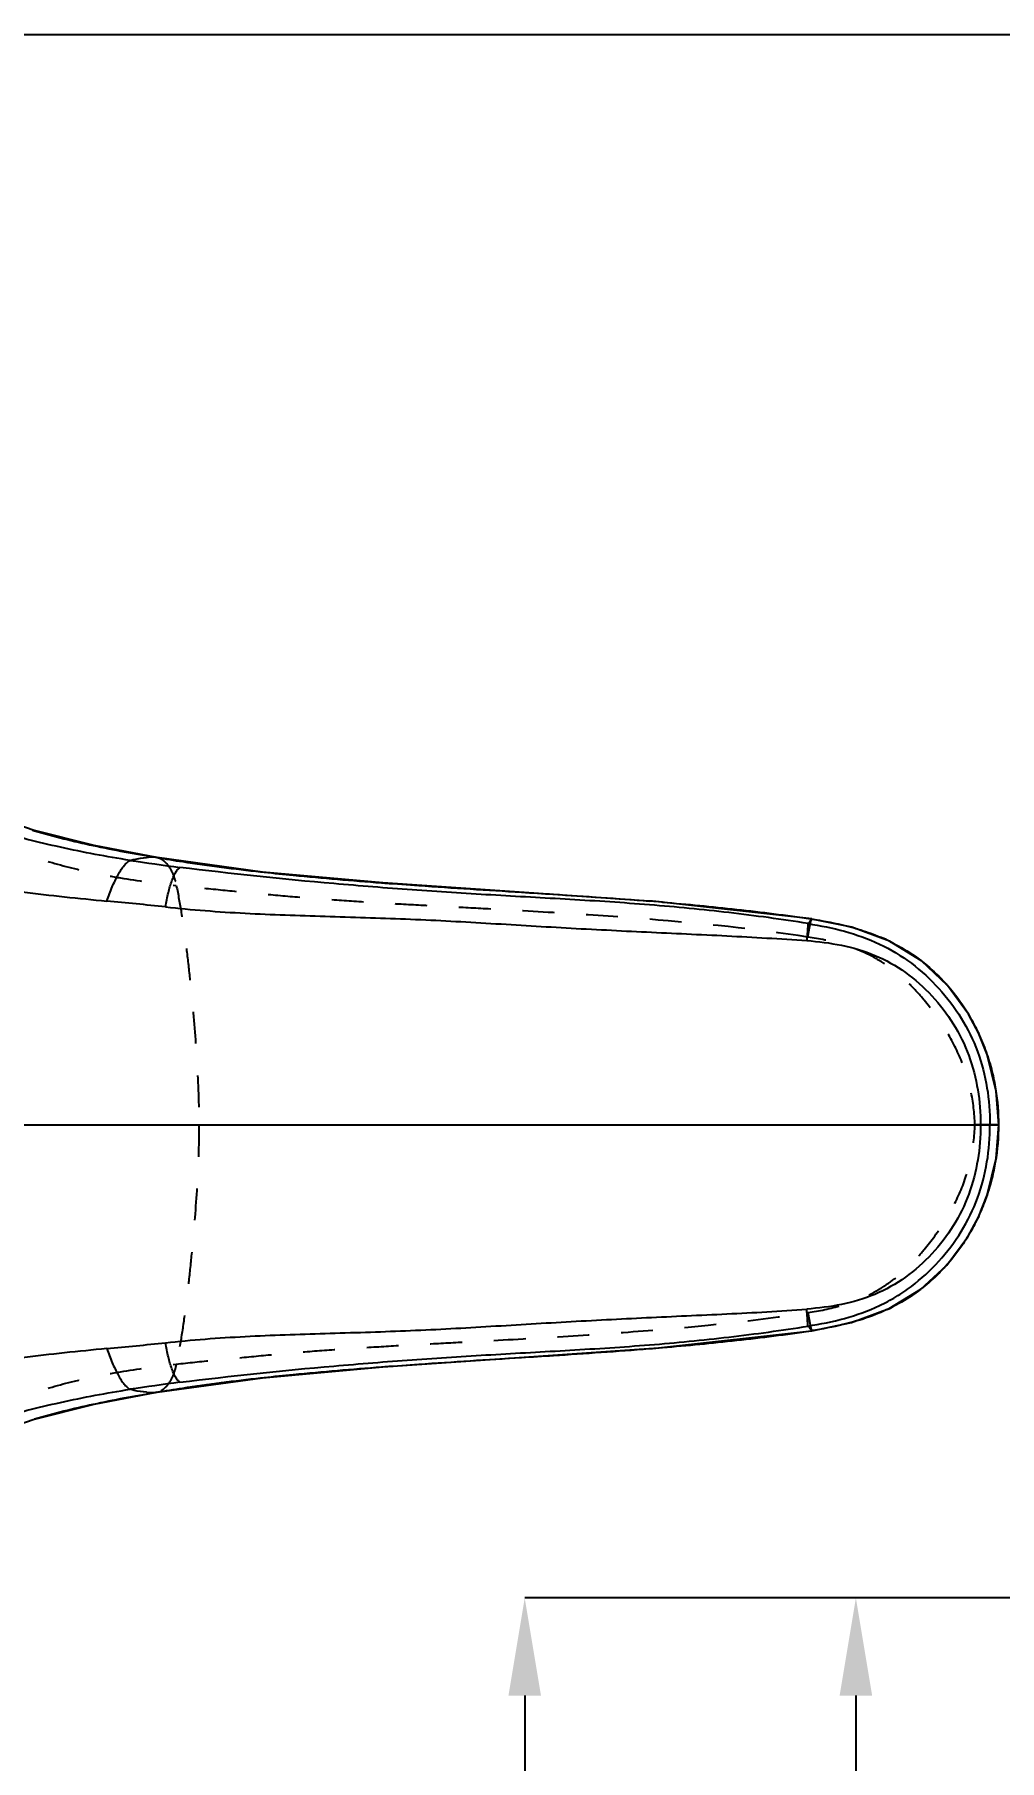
# Model space of a CAD drawing. Header units: millimetres. Extents: x 4 to 4769, y -754 to 1427.
# Drawn here: x 426.4 to 475.9, y 198.4 to 286.9 of the extents above; entities that cross this region are included whole.
import ezdxf

# ---------------------------------------------------------------- set-up
doc = ezdxf.new("R2010")
doc.units = ezdxf.units.MM
doc.header["$LTSCALE"] = 16.335
doc.header["$PDMODE"] = 3
doc.header["$PDSIZE"] = 0.3125
doc.linetypes.add('HIDDEN', pattern=[0.2, 0.1, -0.1])
doc.layers.get('0').update_dxf_attribs({"linetype": 'CONTINUOUS'})
doc.layers.get('Defpoints').update_dxf_attribs({"linetype": 'CONTINUOUS'})
doc.layers.add('DEFAULT_2', color=8, linetype='HIDDEN')
doc.styles.get("Standard").update_dxf_attribs({"font": 'txt', "width": 0.8})
doc.dimstyles.get("Standard").update_dxf_attribs({"dimtxt": 0.15625, "dimasz": 0.1875, "dimexe": 0.125, "dimexo": 0.0625, "dimtad": 0, "dimtih": 1, "dimtoh": 1, "dimdsep": 46, "dimtxsty": 'Standard', "dimcen": 0.09, "dimadec": 0, "dimazin": 0, "dimtp": 0.01, "dimtm": 0.01, "dimtfac": 1, "dimtofl": 0, "dimtmove": 0, "dimatfit": 3, "dimfxl": 0, "dimtolj": 1, "dimarcsym": 0})

# ---------------------------------------------------------------- blocks, each defined once
blk = doc.blocks.new('*D1')
at = {"color": 4, "lineweight": -2, "transparency": 16777216}
for p, q in [((482.016, 206.75), (451.547, 206.75)), ((451.547, 201.75), (451.547, 195.224)), ((451.547, 170.948), (451.547, 180.558)), ((478.936, 165.948), (451.547, 165.948))]:
    blk.add_line(p, q, dxfattribs=at)
at = {"color": 4, "transparency": 16777216}
for points in [[(450.714, 201.75), (452.38, 201.75), (451.547, 206.75)], [(450.714, 170.948), (452.38, 170.948), (451.547, 165.948)]]:
    blk.add_solid(points, dxfattribs=at)
at = {"layer": 'Defpoints', "color": 0, "transparency": 16777216}
for p in [(482.016, 206.75), (451.547, 165.948), (478.936, 165.948)]:
    blk.add_point(p, dxfattribs=at)
at = {"color": 6, "transparency": 16777216, "insert": (451.547, 187.891), "char_height": 5, "attachment_point": 5, "rotation": 90}
blk.add_mtext('\\A1;40.80', dxfattribs=at)
blk = doc.blocks.new('*D2')
at = {"color": 4, "lineweight": -2, "transparency": 16777216}
for p, q in [((490.208, 206.75), (468.529, 206.75)), ((468.529, 201.75), (468.529, 190.852)), ((468.529, 117.75), (468.529, 176.186)), ((469.945, 112.75), (468.529, 112.75))]:
    blk.add_line(p, q, dxfattribs=at)
at = {"color": 4, "transparency": 16777216}
for points in [[(467.696, 201.75), (469.362, 201.75), (468.529, 206.75)], [(467.696, 117.75), (469.362, 117.75), (468.529, 112.75)]]:
    blk.add_solid(points, dxfattribs=at)
at = {"layer": 'Defpoints', "color": 0, "transparency": 16777216}
for p in [(490.208, 206.75), (468.529, 112.75), (469.945, 112.75)]:
    blk.add_point(p, dxfattribs=at)
at = {"color": 6, "transparency": 16777216, "insert": (468.529, 183.519), "char_height": 5, "attachment_point": 5, "rotation": 90}
blk.add_mtext('\\A1;94.00', dxfattribs=at)
blk = doc.blocks.new('*D5')
at = {"color": 4, "lineweight": -2, "transparency": 16777216}
for p, q in [((496.961, 252.75), (533.614, 252.75)), ((533.614, 247.75), (533.614, 177.841)), ((533.614, 117.75), (533.614, 161.174)), ((451.086, 112.75), (533.614, 112.75))]:
    blk.add_line(p, q, dxfattribs=at)
at = {"color": 4, "transparency": 16777216}
for points in [[(532.781, 247.75), (534.447, 247.75), (533.614, 252.75)], [(532.781, 117.75), (534.447, 117.75), (533.614, 112.75)]]:
    blk.add_solid(points, dxfattribs=at)
at = {"layer": 'Defpoints', "color": 0, "transparency": 16777216}
for p in [(496.961, 252.75), (451.086, 112.75), (533.614, 112.75)]:
    blk.add_point(p, dxfattribs=at)
at = {"color": 6, "transparency": 16777216, "insert": (533.614, 169.507), "char_height": 5, "attachment_point": 5, "rotation": 90}
blk.add_mtext('\\A1;140.00', dxfattribs=at)

msp = doc.modelspace()

# ---------------------------------------------------------------- linework, layer by layer
at = {"color": 7, "linetype": 'Continuous'}
for p, q in [((432.616, 244.719), (432.688, 244.712)), ((432.616, 244.719), (432.691, 244.707)), ((432.688, 244.712), (432.692, 244.711)), ((438.104, 243.966), (432.692, 244.711)), ((438.004, 243.977), (438.184, 243.957)), ((444.203, 243.413), (444.372, 243.401)), ((466.224, 241.561), (466.265, 241.555)), ((466.263, 241.557), (466.265, 241.555)), ((471.89, 239.408), (470.261, 240.413)), ((473.223, 238.154), (471.89, 239.408)), ((474.813, 235.727), (474.829, 235.693)), ((475.268, 234.606), (474.813, 235.727)), ((475.728, 232.729), (475.268, 234.606)), ((475.86, 231.005), (475.728, 232.729)), ((368.723, 231.005), (474.921, 231.005)), ((474.921, 231.005), (475.398, 231.005)), ((475.398, 231.005), (475.859, 231.005)), ((474.81, 226.278), (475.268, 227.403)), ((474.263, 225.268), (474.827, 226.312)), ((474.827, 226.313), (474.81, 226.278)), ((473.186, 223.815), (474.263, 225.268)), ((471.856, 222.576), (473.186, 223.815)), ((470.235, 221.584), (471.856, 222.576)), ((468.304, 220.874), (470.235, 221.584)), ((466.224, 220.448), (466.265, 220.454)), ((466.263, 220.453), (468.304, 220.874)), ((466.263, 220.453), (466.265, 220.454)), ((444.205, 218.597), (444.368, 218.609)), ((438.005, 218.033), (438.183, 218.053)), ((429.464, 216.686), (432.688, 217.298)), ((432.616, 217.29), (432.691, 217.303)), ((432.688, 217.298), (432.616, 217.29)), ((432.692, 217.299), (432.688, 217.298))]:
    msp.add_line(p, q, dxfattribs=at)
msp.add_lwpolyline([(298.448, 286.899), (554.281, 286.899), (554.281, 6.022), (298.448, 6.022)], close=True)
for points in [[(432.688, 244.712), (429.464, 245.324), (426.337, 246.111), (423.624, 247.046), (421.295, 248.045), (419.341, 249.011), (417.742, 249.881), (416.535, 250.587), (415.806, 251.046)], [(466.263, 241.557), (458.413, 242.44), (451.029, 242.955), (444.279, 243.409), (438.104, 243.966)], [(470.261, 240.413), (468.318, 241.132), (466.263, 241.556)], [(474.828, 235.694), (474.299, 236.682), (473.223, 238.154)], [(475.268, 227.403), (475.728, 229.281), (475.86, 231.005)], [(432.692, 217.299), (438.104, 218.043), (444.279, 218.601), (451.029, 219.055), (458.413, 219.57), (466.263, 220.453)], [(415.806, 210.964), (416.535, 211.422), (417.742, 212.129), (419.341, 212.999), (421.295, 213.964), (423.624, 214.963), (426.337, 215.898), (429.464, 216.686)]]:
    msp.add_lwpolyline(points, dxfattribs=at)
for centre, radius, start, end in [((435.8, 278.256), 33.524, 253.55508, 253.73617), ((461.341, 448.967), 206.601, 261.64241, 262.35798), ((432.439, 240.75), 3.973, 89.64765, 94.00829), ((432.439, 240.677), 4.046, 87.48779, 89.64981), ((398.792, -84.554), 328.529, 84.00166, 84.52775), ((443.012, 57.948), 185.132, 85.16625, 85.38073), ((465.959, 231.552), 9.849, 63.85983, 67.17976), ((465.75, 231.582), 9.951, 41.40891, 42.23755), ((465.155, 231.146), 10.69, 25.38015, 30.57899), ((465.275, 231.203), 10.556, 19.51656, 25.17371), ((464.988, 231.105), 10.86, 14.01908, 19.49402), ((464.69, 231.028), 11.168, 9.313, 14.03201), ((464.563, 231.008), 11.296, 359.98565, 9.31144), ((464.553, 231.003), 11.306, 350.27947, 0.00978), ((464.697, 230.98), 11.16, 345.86429, 350.27085), ((465.028, 230.893), 10.818, 339.7018, 345.88375), ((465.256, 230.815), 10.577, 334.8084, 339.66772), ((465.162, 230.86), 10.681, 330.06964, 334.5941), ((465.2, 230.835), 10.636, 327.91351, 328.4095), ((465.131, 230.877), 10.716, 328.41045, 330.07349), ((466.203, 229.969), 9.306, 306.63736, 313.33885), ((465.898, 230.292), 9.749, 313.33856, 317.76325), ((466.016, 230.335), 9.714, 295.01814, 296.14841), ((397.363, 560.787), 342.824, 275.48322, 275.98738), ((443.008, 404.112), 185.182, 274.61909, 274.83402), ((461.341, 13.043), 206.601, 97.64202, 98.35759), ((432.439, 221.259), 3.973, 265.99171, 270.35235), ((432.439, 221.333), 4.046, 270.35019, 272.51221)]:
    msp.add_arc(centre, radius, start, end, dxfattribs=at)
for points, knots in [([(431.311, 244.56), (430.114, 244.751), (427.775, 245.187), (424.372, 246.052), (421.149, 247.117), (418.09, 248.291), (415.199, 249.487), (412.497, 250.659), (409.993, 251.746), (408.384, 252.42), (407.61, 252.729)], [0, 0, 0, 0, 0.144619, 0.283626, 0.418595, 0.549327, 0.67435, 0.791872, 0.900628, 1, 1, 1, 1]), ([(399.577, 249.837), (400.629, 249.503), (402.801, 248.791), (406.163, 247.697), (409.743, 246.606), (413.518, 245.533), (417.461, 244.494), (421.555, 243.545), (425.801, 242.906), (428.674, 242.617), (430.121, 242.478)], [0, 0, 0, 0, 0.105186, 0.217629, 0.336717, 0.461611, 0.591363, 0.72502, 0.861564, 1, 1, 1, 1]), ([(426.411, 246.073), (427.402, 245.784), (429.463, 245.285), (431.546, 244.9), (432.616, 244.719)], [0, 0, 0, 0, 0.487607, 1, 1, 1, 1]), ([(430.121, 242.478), (430.205, 242.723), (430.378, 243.182), (430.631, 243.717), (430.845, 244.078), (430.998, 244.291), (431.148, 244.454), (431.257, 244.534), (431.311, 244.56)], [0, 0, 0, 0, 0.318748, 0.603865, 0.727495, 0.835511, 0.926381, 1, 1, 1, 1]), ([(431.311, 244.56), (431.381, 244.58), (431.659, 244.654), (431.946, 244.698), (432.161, 244.714)], [0, 0, 0, 0, 0.251619, 1, 1, 1, 1]), ([(432.691, 244.707), (433.13, 244.633), (434.895, 244.352), (436.669, 244.125), (438.004, 243.977)], [0, 0, 0, 0, 0.248831, 1, 1, 1, 1]), ([(433.123, 242.176), (433.165, 242.422), (433.257, 242.874), (433.407, 243.403), (433.546, 243.751), (433.647, 243.95), (433.749, 244.1), (433.827, 244.176), (433.866, 244.201)], [0, 0, 0, 0, 0.340824, 0.631705, 0.752001, 0.853556, 0.935946, 1, 1, 1, 1]), ([(466.077, 241.323), (464.729, 241.541), (462.022, 241.908), (457.949, 242.304), (453.876, 242.564), (449.817, 242.781), (445.779, 243.037), (440.459, 243.462), (436.492, 243.878), (433.866, 244.201)], [0, 0, 0, 0, 0.126658, 0.253223, 0.379445, 0.505066, 0.630255, 0.754625, 1, 1, 1, 1]), ([(438.184, 243.957), (438.683, 243.902), (440.687, 243.695), (442.695, 243.527), (444.203, 243.413)], [0, 0, 0, 0, 0.249076, 1, 1, 1, 1]), ([(444.372, 243.401), (444.955, 243.357), (447.291, 243.189), (449.628, 243.041), (451.382, 242.931)], [0, 0, 0, 0, 0.249601, 1, 1, 1, 1]), ([(451.382, 242.931), (451.927, 242.896), (454.108, 242.758), (456.288, 242.61), (457.921, 242.478)], [0, 0, 0, 0, 0.249908, 1, 1, 1, 1]), ([(433.123, 242.176), (434.48, 242.028), (436.526, 241.875), (439.261, 241.76), (441.319, 241.696), (443.38, 241.636), (445.44, 241.562), (447.501, 241.466), (449.56, 241.35), (451.619, 241.222), (454.363, 241.061), (457.792, 240.888), (461.905, 240.702), (464.644, 240.547), (466.012, 240.451)], [0, 0, 0, 0, 0.124355, 0.186789, 0.249317, 0.311897, 0.374506, 0.43713, 0.499756, 0.562376, 0.624984, 0.750125, 0.875133, 1, 1, 1, 1]), ([(458.612, 242.421), (459.884, 242.314), (462.427, 242.071), (464.961, 241.75), (466.224, 241.561)], [0, 0, 0, 0, 0.500089, 1, 1, 1, 1]), ([(466.265, 241.555), (466.247, 241.53), (466.183, 241.453), (466.121, 241.376), (466.078, 241.323)], [0, 0, 0, 0, 0.310143, 1, 1, 1, 1]), ([(466.265, 241.555), (466.446, 241.528), (467.177, 241.41), (467.902, 241.251), (468.439, 241.097)], [0, 0, 0, 0, 0.246887, 1, 1, 1, 1]), ([(466.077, 241.323), (466.072, 241.286), (466.063, 241.183), (466.048, 240.992), (466.03, 240.738), (466.018, 240.55), (466.012, 240.451)], [0, 0, 0, 0, 0.12691, 0.354055, 0.659032, 1, 1, 1, 1]), ([(466.077, 241.323), (466.706, 241.22), (467.956, 240.969), (469.768, 240.335), (471.411, 239.334), (472.826, 238.036), (473.982, 236.504), (474.834, 234.78), (475.308, 232.917), (475.399, 231.642), (475.398, 231.005)], [0, 0, 0, 0, 0.125027, 0.250033, 0.374994, 0.500003, 0.62502, 0.749992, 0.874968, 1, 1, 1, 1]), ([(468.439, 241.097), (468.552, 241.065), (469.005, 240.93), (469.451, 240.768), (469.779, 240.63)], [0, 0, 0, 0, 0.247963, 1, 1, 1, 1]), ([(466.012, 240.45), (466.61, 240.402), (467.8, 240.26), (469.535, 239.759), (471.111, 238.865), (472.467, 237.66), (473.571, 236.212), (474.378, 234.578), (474.832, 232.815), (474.922, 231.607), (474.921, 231.005)], [0, 0, 0, 0, 0.12474, 0.248735, 0.372996, 0.498141, 0.623738, 0.749351, 0.874746, 1, 1, 1, 1]), ([(470.298, 240.394), (470.434, 240.327), (470.97, 240.048), (471.479, 239.719), (471.84, 239.445)], [0, 0, 0, 0, 0.250675, 1, 1, 1, 1]), ([(471.84, 239.445), (471.956, 239.357), (472.408, 238.995), (472.826, 238.591), (473.117, 238.271)], [0, 0, 0, 0, 0.252243, 1, 1, 1, 1]), ([(473.213, 238.164), (473.321, 238.041), (473.74, 237.543), (474.11, 237.004), (474.358, 236.584)], [0, 0, 0, 0, 0.250844, 1, 1, 1, 1]), ([(474.921, 231.005), (474.922, 230.403), (474.832, 229.195), (474.378, 227.432), (473.571, 225.797), (472.467, 224.35), (471.111, 223.145), (469.535, 222.251), (467.8, 221.749), (466.61, 221.608), (466.012, 221.559)], [0, 0, 0, 0, 0.125254, 0.250649, 0.376262, 0.501859, 0.627004, 0.751265, 0.875261, 1, 1, 1, 1]), ([(466.077, 220.687), (466.706, 220.79), (467.956, 221.041), (469.467, 221.57), (470.591, 222.175), (471.646, 222.892), (472.827, 223.974), (473.982, 225.507), (474.834, 227.23), (475.308, 229.093), (475.398, 230.368), (475.398, 231.005)], [0, 0, 0, 0, 0.125016, 0.250014, 0.312544, 0.375119, 0.500115, 0.625109, 0.750063, 0.875001, 1, 1, 1, 1]), ([(474.211, 225.185), (474.131, 225.057), (473.799, 224.551), (473.422, 224.074), (473.116, 223.738)], [0, 0, 0, 0, 0.249541, 1, 1, 1, 1]), ([(471.756, 222.502), (471.642, 222.417), (471.176, 222.089), (470.681, 221.804), (470.297, 221.615)], [0, 0, 0, 0, 0.249301, 1, 1, 1, 1]), ([(433.123, 219.833), (434.479, 219.989), (436.527, 220.132), (439.261, 220.249), (441.319, 220.314), (443.38, 220.373), (445.44, 220.448), (447.501, 220.544), (449.56, 220.66), (451.619, 220.787), (454.363, 220.948), (457.107, 221.089), (459.85, 221.218), (462.591, 221.345), (464.645, 221.451), (466.012, 221.559)], [0, 0, 0, 0, 0.124357, 0.186791, 0.249316, 0.311896, 0.374506, 0.437129, 0.499755, 0.562375, 0.624983, 0.750124, 0.812644, 0.875132, 1, 1, 1, 1]), ([(466.077, 220.687), (466.072, 220.724), (466.063, 220.827), (466.048, 221.019), (466.03, 221.273), (466.018, 221.46), (466.012, 221.559)], [0, 0, 0, 0, 0.127856, 0.355971, 0.660777, 1, 1, 1, 1]), ([(470.124, 221.533), (469.985, 221.467), (469.424, 221.222), (468.844, 221.026), (468.404, 220.902)], [0, 0, 0, 0, 0.252278, 1, 1, 1, 1]), ([(433.866, 217.809), (436.492, 218.132), (440.459, 218.548), (445.779, 218.973), (449.817, 219.229), (453.876, 219.446), (457.949, 219.705), (462.022, 220.102), (464.729, 220.469), (466.077, 220.687)], [0, 0, 0, 0, 0.245374, 0.369744, 0.494934, 0.620554, 0.746777, 0.873342, 1, 1, 1, 1]), ([(458.613, 219.589), (459.885, 219.696), (462.428, 219.939), (464.962, 220.26), (466.224, 220.448)], [0, 0, 0, 0, 0.500089, 1, 1, 1, 1]), ([(466.078, 220.687), (466.121, 220.634), (466.183, 220.556), (466.247, 220.48), (466.265, 220.454)], [0, 0, 0, 0, 0.689857, 1, 1, 1, 1]), ([(468.404, 220.902), (468.226, 220.852), (467.521, 220.668), (466.803, 220.535), (466.265, 220.454)], [0, 0, 0, 0, 0.253125, 1, 1, 1, 1]), ([(430.121, 219.532), (428.674, 219.393), (425.801, 219.104), (421.555, 218.465), (417.461, 217.516), (413.518, 216.476), (409.743, 215.404), (406.163, 214.313), (402.801, 213.219), (400.629, 212.507), (399.577, 212.173)], [0, 0, 0, 0, 0.138436, 0.27498, 0.408637, 0.538389, 0.663283, 0.782371, 0.894814, 1, 1, 1, 1]), ([(430.121, 219.532), (430.205, 219.287), (430.378, 218.828), (430.631, 218.293), (430.845, 217.932), (430.998, 217.719), (431.148, 217.556), (431.257, 217.475), (431.311, 217.45)], [0, 0, 0, 0, 0.318748, 0.603865, 0.727495, 0.835511, 0.926381, 1, 1, 1, 1]), ([(433.866, 217.809), (433.827, 217.834), (433.749, 217.91), (433.647, 218.06), (433.546, 218.258), (433.407, 218.607), (433.257, 219.136), (433.165, 219.588), (433.123, 219.833)], [0, 0, 0, 0, 0.064054, 0.146444, 0.247999, 0.368295, 0.659176, 1, 1, 1, 1]), ([(451.382, 219.079), (451.927, 219.114), (454.107, 219.251), (456.287, 219.399), (457.92, 219.531)], [0, 0, 0, 0, 0.249908, 1, 1, 1, 1]), ([(438.183, 218.053), (438.682, 218.108), (440.687, 218.315), (442.696, 218.482), (444.205, 218.597)], [0, 0, 0, 0, 0.249075, 1, 1, 1, 1]), ([(444.368, 218.609), (444.952, 218.653), (447.289, 218.821), (449.627, 218.968), (451.382, 219.079)], [0, 0, 0, 0, 0.2496, 1, 1, 1, 1]), ([(432.691, 217.303), (433.13, 217.376), (434.896, 217.657), (436.67, 217.885), (438.005, 218.033)], [0, 0, 0, 0, 0.248823, 1, 1, 1, 1]), ([(407.61, 209.281), (408.384, 209.59), (409.993, 210.264), (412.497, 211.35), (415.199, 212.522), (418.09, 213.719), (421.149, 214.893), (424.372, 215.958), (427.775, 216.823), (430.114, 217.259), (431.311, 217.45)], [0, 0, 0, 0, 0.099372, 0.208128, 0.32565, 0.450673, 0.581405, 0.716374, 0.855381, 1, 1, 1, 1]), ([(426.411, 215.937), (427.402, 216.226), (429.463, 216.725), (431.546, 217.11), (432.616, 217.29)], [0, 0, 0, 0, 0.487607, 1, 1, 1, 1]), ([(432.161, 217.296), (431.946, 217.311), (431.659, 217.356), (431.381, 217.429), (431.311, 217.45)], [0, 0, 0, 0, 0.748381, 1, 1, 1, 1])]:
    msp.add_open_spline(points, degree=3, knots=knots, dxfattribs=at)
at = {"layer": 'DEFAULT_2', "color": 8, "linetype": 'HIDDEN'}
for p, q in [((475.859, 231.005), (474.629, 231.005)), ((475.86, 231.005), (475.859, 231.005))]:
    msp.add_line(p, q, dxfattribs=at)
for points, knots in [([(418.392, 248.889), (419.188, 248.32), (420.506, 247.471), (422.446, 246.391), (424.216, 245.544), (426.233, 244.753), (428.092, 244.209), (429.705, 243.858), (431.446, 243.549), (432.78, 243.373), (433.682, 243.272)], [0, 0, 0, 0, 0.177969, 0.284811, 0.403603, 0.534686, 0.678491, 0.755339, 0.834964, 1, 1, 1, 1]), ([(432.691, 244.711), (432.799, 244.693), (432.962, 244.614), (433.144, 244.451), (433.334, 244.217), (433.537, 243.823), (433.64, 243.469), (433.682, 243.272)], [0, 0, 0, 0, 0.179452, 0.283165, 0.398991, 0.67133, 1, 1, 1, 1]), ([(433.682, 243.272), (433.779, 242.812), (433.951, 241.863), (434.158, 240.403), (434.337, 238.889), (434.547, 236.809), (434.762, 234.18), (434.843, 232.063), (434.843, 231.005)], [0, 0, 0, 0, 0.114338, 0.234457, 0.358494, 0.4852, 0.742722, 1, 1, 1, 1]), ([(466.071, 240.633), (463.355, 241.05), (459.253, 241.467), (453.779, 241.845), (450.361, 242.035), (447.632, 242.179), (445.59, 242.288), (443.555, 242.405), (441.531, 242.536), (439.523, 242.694), (437.542, 242.885), (435.596, 243.069), (434.313, 243.201), (433.682, 243.272)], [0, 0, 0, 0, 0.253586, 0.380101, 0.506458, 0.569495, 0.632395, 0.69513, 0.757618, 0.819635, 0.881011, 0.941332, 1, 1, 1, 1]), ([(466.071, 240.633), (466.082, 240.698), (466.103, 240.823), (466.134, 241.002), (466.164, 241.162), (466.191, 241.298), (466.214, 241.407), (466.232, 241.479), (466.244, 241.521), (466.251, 241.54), (466.256, 241.551), (466.261, 241.557), (466.263, 241.556)], [0, 0, 0, 0, 0.208133, 0.402201, 0.576229, 0.724911, 0.843499, 0.929287, 0.959311, 0.980756, 0.99397, 1, 1, 1, 1]), ([(474.629, 231.005), (474.619, 231.592), (474.476, 232.768), (473.929, 234.451), (473.095, 236.001), (472.237, 237.182), (471.466, 238.046), (470.84, 238.645), (470.157, 239.176), (469.167, 239.782), (467.798, 240.312), (466.65, 240.543), (466.071, 240.633)], [0, 0, 0, 0, 0.126023, 0.251958, 0.377503, 0.502179, 0.56414, 0.625867, 0.687574, 0.749459, 0.874191, 1, 1, 1, 1]), ([(434.843, 231.005), (434.843, 229.947), (434.762, 227.83), (434.547, 225.201), (434.337, 223.121), (434.158, 221.606), (433.951, 220.147), (433.779, 219.198), (433.682, 218.738)], [0, 0, 0, 0, 0.257278, 0.5148, 0.641506, 0.765543, 0.885662, 1, 1, 1, 1]), ([(466.071, 221.377), (466.65, 221.467), (467.798, 221.698), (469.168, 222.228), (470.157, 222.833), (470.84, 223.365), (471.466, 223.963), (472.237, 224.828), (473.095, 226.009), (473.929, 227.559), (474.477, 229.242), (474.618, 230.418), (474.629, 231.005)], [0, 0, 0, 0, 0.125817, 0.250549, 0.312433, 0.374139, 0.435865, 0.497824, 0.622497, 0.74804, 0.873974, 1, 1, 1, 1]), ([(433.682, 218.738), (434.313, 218.809), (435.596, 218.941), (437.542, 219.125), (439.523, 219.316), (441.531, 219.473), (443.555, 219.605), (445.59, 219.722), (447.632, 219.831), (450.361, 219.974), (453.779, 220.164), (459.253, 220.542), (463.355, 220.96), (466.071, 221.377)], [0, 0, 0, 0, 0.058668, 0.118989, 0.180365, 0.242382, 0.30487, 0.367605, 0.430505, 0.493542, 0.619899, 0.746414, 1, 1, 1, 1]), ([(466.071, 221.377), (466.082, 221.309), (466.104, 221.179), (466.137, 220.995), (466.167, 220.834), (466.194, 220.699), (466.217, 220.593), (466.234, 220.525), (466.245, 220.486), (466.252, 220.468), (466.256, 220.458), (466.261, 220.453), (466.263, 220.453)], [0, 0, 0, 0, 0.2178, 0.417267, 0.592532, 0.739168, 0.853591, 0.934611, 0.962537, 0.982303, 0.994402, 1, 1, 1, 1]), ([(418.392, 213.121), (419.188, 213.689), (420.506, 214.539), (422.446, 215.618), (424.216, 216.465), (426.233, 217.256), (428.092, 217.801), (429.705, 218.151), (431.446, 218.461), (432.78, 218.637), (433.682, 218.738)], [0, 0, 0, 0, 0.177969, 0.284811, 0.403603, 0.534686, 0.678492, 0.755339, 0.834964, 1, 1, 1, 1]), ([(433.682, 218.738), (433.64, 218.541), (433.537, 218.186), (433.334, 217.793), (433.144, 217.558), (432.962, 217.395), (432.799, 217.317), (432.691, 217.298)], [0, 0, 0, 0, 0.32867, 0.60101, 0.716835, 0.820548, 1, 1, 1, 1])]:
    msp.add_open_spline(points, degree=3, knots=knots, dxfattribs=at)

# ---------------------------------------------------------------- dimensions: what is measured, and where the dimension line sits
for base, p1, p2, picture, middle in [((533.614, 112.75), (496.961, 252.75), (451.086, 112.75), '*D5', (533.614, 169.507)), ((451.547, 165.948), (482.016, 206.75), (478.936, 165.948), '*D1', (451.547, 187.891)), ((468.529, 112.75), (490.208, 206.75), (469.945, 112.75), '*D2', (468.529, 183.519))]:
    dim = msp.add_linear_dim(base=base, p1=p1, p2=p2, angle=90, dimstyle='Standard', override={"dimtxt": 5, "dimasz": 5, "dimexe": 0, "dimexo": 0, "dimgap": 0, "dimtih": 0, "dimtoh": 0, "dimzin": 0, "dimcen": 0, "dimclrd": 4, "dimclre": 4, "dimclrt": 6, "dimtp": 0, "dimtm": 0, "dimtzin": 0})
    dim.commit()
    dim.dimension.update_dxf_attribs({"geometry": picture, "text_midpoint": middle, "dimtype": 160})

doc.saveas('drawing.dxf')
